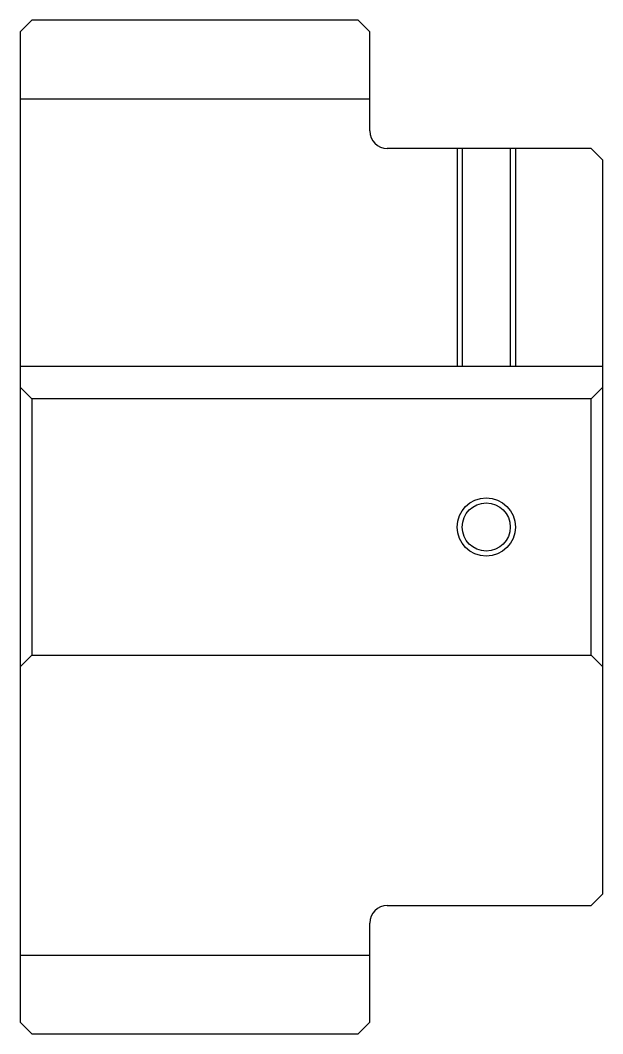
# Model space of a CAD drawing. Header units: metres. Extents: x 202 to 512, y 160 to 247.
# Drawn here: x 202.5 to 252.5, y 160.2 to 247.2 of the extents above.
import ezdxf

# ---------------------------------------------------------------- set-up
doc = ezdxf.new("R2010")
doc.units = ezdxf.units.M

msp = doc.modelspace()

# ---------------------------------------------------------------- linework, layer by layer
at = {"color": 4}
for p, q in [((202.5, 240.5), (232.5, 240.5)), ((202.5, 217.550003), (252.5, 217.550003)), ((251.5, 214.75), (252.5, 215.75)), ((203.5, 214.75), (203.5, 192.75)), ((251.5, 192.75), (252.5, 191.75)), ((202.5, 167), (232.5, 167))]:
    msp.add_line(p, q, dxfattribs=at)
for points in [[(232.5, 237.75), (232.5, 246.25), (231.5, 247.25), (203.5, 247.25), (202.5, 246.25), (202.5, 191.75)], [(234, 171.25), (251.5, 171.25), (252.5, 172.25), (252.5, 235.25), (251.5, 236.25), (234, 236.25)], [(240, 236.25), (240, 217.550003)], [(240.434998, 236.25), (240.434998, 217.550003)], [(244.565002, 236.25), (244.565002, 217.550003)], [(245, 236.25), (245, 217.550003)], [(202.5, 191.75), (203.5, 192.75), (251.5, 192.75), (251.5, 214.75), (203.5, 214.75), (202.5, 215.75)], [(202.5, 191.75), (202.5, 161.25), (203.5, 160.25), (231.5, 160.25), (232.5, 161.25), (232.5, 169.75)]]:
    msp.add_lwpolyline(points, dxfattribs=at)
at = {"color": 7}
msp.add_circle((242.5, 203.75), 2.5, dxfattribs=at)
at = {"color": 4}
msp.add_circle((242.5, 203.75), 2.065, dxfattribs=at)
for centre, start, end in [((234, 237.75), 180, 270), ((234, 169.75), 90, 180)]:
    msp.add_arc(centre, 1.5, start, end, dxfattribs=at)

doc.saveas('drawing.dxf')
